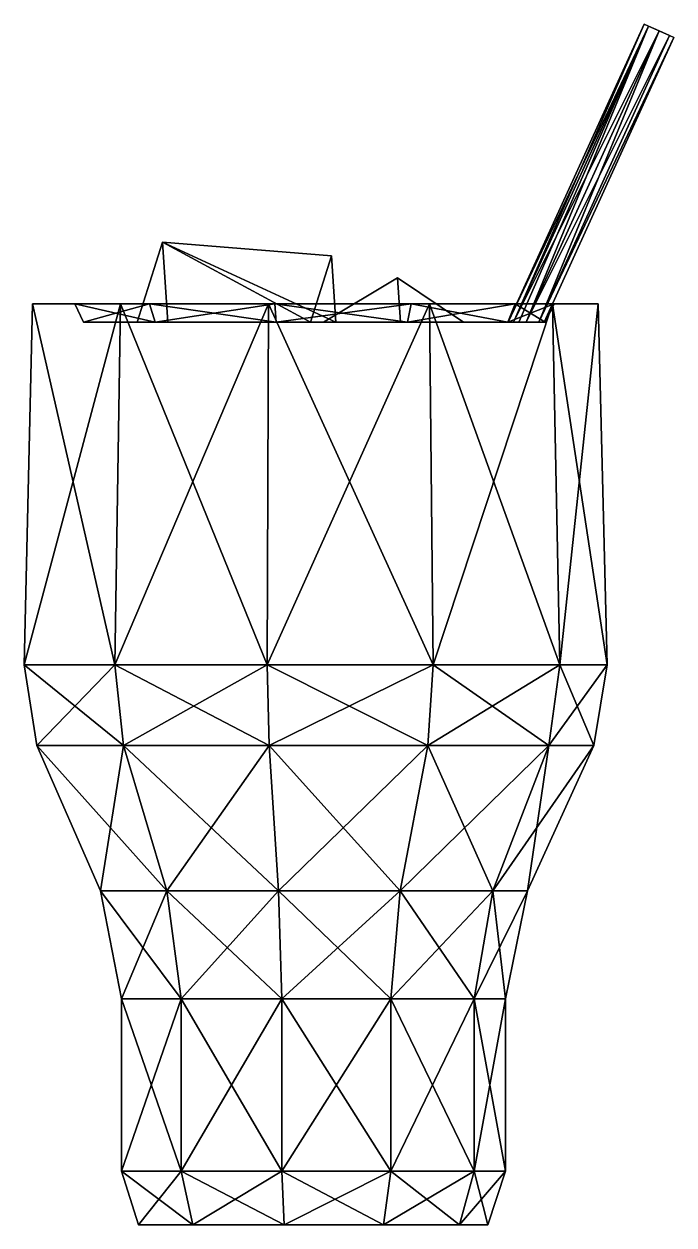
# Model space of a CAD drawing. Extents: x -62 to 79, y 0 to 261.
import ezdxf

# ---------------------------------------------------------------- set-up
doc = ezdxf.new("R2010")
doc.units = 0
doc.layers.add('milkshakeStrawberry', color=250, linetype='CONTINUOUS')

msp = doc.modelspace()

# ---------------------------------------------------------------- meshes
at = {"layer": 'milkshakeStrawberry'}
mesh = msp.add_polyface(dxfattribs=at)
corners = [(78.153797, 258.778042, 2.51722), (79.102697, 258.345906), (78.153797, 258.778042, -2.51722), (75.862948, 259.82131, -3.559886), (73.5721, 260.864578, -2.51722), (72.6232, 261.296714), (73.5721, 260.864578, 2.51722), (75.862948, 259.82131, 3.559886), (49.792652, 196.501555, -2.51722), (50.938351, 196.501555), (43.115034, 196.501555), (44.260733, 196.501555, -2.517219), (47.026692, 196.501555, -3.559886), (47.026693, 196.501555, 3.559886), (44.260733, 196.501555, 2.51722), (49.792653, 196.501555, 2.51722), (54.345083, 122.105781, 34.925455), (45.441454, 196.501555, -2.962309), (19.123212, 206.176242, 1.706125), (4.757005, 210.931088, -12.38948), (-31.894748, 213.896158, -19.255412), (3.032329, 196.501556, 12.856628), (19.744948, 196.501555, -5.79087), (35.764703, 12.105441, 22.984576), (51.921555, 104.552535, 33.367949), (-37.421118, 196.501555, 2.733582), (0.172656, 196.501555, 5.851287), (35.764703, 49.552365, 22.984575), (5.684309, 196.501554, -23.571046), (-30.776896, 196.501554, -32.734635), (32.533333, 0.403277, 20.907902), (39.803916, 72.956693, 25.580418), (33.411284, 196.501556, 15.375998), (51.156142, 196.501555, -0.000011), (53.076711, 200.510277, -0.000011), (62.679554, 200.510277, -0.000011), (64.600122, 122.10578, -0.000008), (61.719269, 104.552534, -0.000007), (47.315005, 72.956692, -0.000005), (42.513584, 49.552364, -0.000004), (42.513584, 12.10544, -0.000002), (38.672446, 0.403276, -0.000002), (43.035284, 196.501554, -27.657109), (44.650969, 200.510276, -28.695447), (52.729395, 200.510276, -33.887136), (54.34508, 122.105778, -34.925471), (51.921552, 104.552533, -33.367963), (39.803914, 72.956691, -25.580428), (35.764701, 49.552363, -22.984582), (35.764701, 12.105439, -22.984581), (32.533331, 0.403275, -20.907904), (21.251027, 196.501553, -46.533273), (22.04886, 200.510275, -48.280284), (26.038025, 200.510275, -57.015337), (26.835858, 122.105777, -58.762345), (25.639109, 104.552532, -56.141828), (19.655361, 72.95669, -43.039246), (17.660779, 49.552362, -38.671719), (17.660779, 12.105438, -38.671717), (16.065113, 0.403275, -35.177695), (-7.28028, 196.501553, -50.635455), (-7.553606, 200.510275, -52.536475), (-8.920233, 200.510274, -62.041574), (-9.193559, 122.105777, -63.942591), (-8.783571, 104.552531, -61.09106), (-6.733629, 72.95669, -46.833409), (-6.050316, 49.552362, -42.080858), (-6.050316, 12.105438, -42.080857), (-5.503665, 0.403274, -38.278816), (-33.500151, 196.501554, -38.66124), (-34.757856, 200.510275, -40.112709), (-41.046381, 200.510275, -47.370053), (-42.304086, 122.105778, -48.821518), (-40.417528, 104.552532, -46.644314), (-30.984741, 72.95669, -35.758297), (-27.840478, 49.552363, -32.129624), (-27.840478, 12.105439, -32.129622), (-25.325068, 0.403275, -29.226684), (-49.08396, 196.501555, -14.412357), (-50.926732, 200.510276, -14.953444), (-60.140592, 200.510276, -17.658877), (-61.983364, 122.105779, -18.19996), (-59.219206, 104.552533, -17.388329), (-45.398415, 72.956691, -13.330178), (-40.791485, 49.552364, -11.977461), (-40.791485, 12.105439, -11.977459), (-37.105941, 0.403276, -10.895286), (-49.083958, 196.501556, 14.412345), (-50.92673, 200.510278, 14.953431), (-60.140591, 200.510278, 17.658865), (-61.983363, 122.10578, 18.199955), (-59.219205, 104.552535, 17.388326), (-45.398414, 72.956692, 13.330176), (-40.791484, 49.552365, 11.97746), (-40.791484, 12.10544, 11.977462), (-37.10594, 0.403277, 10.895289), (-33.500147, 196.501557, 38.661226), (-34.757852, 200.510279, 40.112695), (-41.046376, 200.510279, 47.370039), (-42.304081, 122.105782, 48.821512), (-40.417524, 104.552536, 46.644309), (-30.984737, 72.956693, 35.758293), (-27.840475, 49.552365, 32.129622), (-27.840475, 12.105441, 32.129623), (-25.325065, 0.403277, 29.226686), (-7.280276, 196.501557, 50.635438), (-7.553601, 200.510279, 52.536458), (-8.920228, 200.51028, 62.041558), (-9.193553, 122.105782, 63.942581), (-8.783565, 104.552537, 61.091052), (-6.733625, 72.956694, 46.833404), (-6.050312, 49.552366, 42.080855), (-6.050312, 12.105442, 42.080856), (-5.503661, 0.403278, 38.278817), (21.251032, 196.501557, 46.533254), (22.048865, 200.510279, 48.280265), (26.03803, 200.51028, 57.015318), (26.835863, 122.105782, 58.762332), (25.639114, 104.552536, 56.141817), (19.655365, 72.956694, 43.039238), (17.660783, 49.552366, 38.671713), (17.660783, 12.105442, 38.671715), (16.065116, 0.403278, 35.177694), (43.035287, 196.501556, 27.657088), (44.650972, 200.510278, 28.695426), (52.729398, 200.510279, 33.887114)]
mesh.append_faces([[corners[k] for k in face] for face in [(1, 2, 8), (25, 96, 87), (1, 0, 2), (8, 2, 3), (0, 6, 4), (12, 3, 4), (0, 7, 6), (6, 5, 4), (11, 4, 5), (4, 3, 2), (10, 5, 6), (4, 11, 17), (14, 6, 7), (15, 0, 1), (13, 7, 0), (18, 22, 32), (20, 19, 26), (21, 18, 32), (77, 50, 59), (22, 18, 21), (28, 19, 20), (26, 19, 28), (20, 25, 29), (42, 43, 34), (43, 44, 35), (44, 45, 36), (45, 46, 37), (46, 47, 38), (47, 48, 39), (48, 49, 40), (49, 50, 41), (51, 52, 43), (52, 53, 44), (53, 54, 45), (54, 55, 46), (55, 56, 47), (56, 57, 48), (57, 58, 49), (58, 59, 50), (60, 61, 52), (61, 62, 53), (62, 63, 54), (63, 64, 55), (64, 65, 56), (65, 66, 57), (66, 67, 58), (67, 68, 59), (69, 70, 61), (70, 71, 62), (71, 72, 63), (72, 73, 64), (73, 74, 65), (74, 75, 66), (75, 76, 67), (76, 77, 68), (78, 79, 70), (79, 80, 71), (80, 81, 72), (81, 82, 73), (82, 83, 74), (83, 84, 75), (84, 85, 76), (85, 86, 77), (87, 88, 79), (88, 89, 80), (89, 90, 81), (90, 91, 82), (91, 92, 83), (92, 93, 84), (93, 94, 85), (94, 95, 86), (96, 97, 88), (97, 98, 89), (98, 99, 90), (99, 100, 91), (100, 101, 92), (101, 102, 93), (102, 103, 94), (103, 104, 95), (105, 106, 97), (106, 107, 98), (107, 108, 99), (108, 109, 100), (109, 110, 101), (110, 111, 102), (111, 112, 103), (112, 113, 104), (114, 115, 106), (115, 116, 107), (116, 117, 108), (117, 118, 109), (118, 119, 110), (119, 120, 111), (120, 121, 112), (121, 122, 113), (123, 124, 115), (124, 125, 116), (125, 16, 117), (16, 24, 118), (24, 31, 119), (31, 27, 120), (27, 23, 121), (23, 30, 122), (33, 34, 124), (34, 35, 125), (35, 36, 16), (36, 37, 24), (37, 38, 31), (38, 39, 27), (39, 40, 23), (40, 41, 30), (33, 123, 15), (86, 95, 122), (95, 104, 113), (30, 41, 50), (26, 14, 123), (78, 69, 29), (77, 86, 30), (60, 51, 28), (28, 51, 42), (123, 13, 15), (114, 105, 26), (26, 105, 96), (8, 42, 33), (123, 14, 13), (42, 8, 12), (69, 60, 29), (10, 14, 26), (28, 11, 10), (42, 12, 17), (42, 17, 11), (1, 8, 9), (25, 87, 78), (8, 3, 12), (0, 4, 2), (12, 4, 17), (11, 5, 10), (10, 6, 14), (14, 7, 13), (15, 1, 9), (13, 0, 15), (20, 26, 25), (77, 59, 68), (28, 20, 29), (42, 34, 33), (43, 35, 34), (44, 36, 35), (45, 37, 36), (46, 38, 37), (47, 39, 38), (48, 40, 39), (49, 41, 40), (51, 43, 42), (52, 44, 43), (53, 45, 44), (54, 46, 45), (55, 47, 46), (56, 48, 47), (57, 49, 48), (58, 50, 49), (60, 52, 51), (61, 53, 52), (62, 54, 53), (63, 55, 54), (64, 56, 55), (65, 57, 56), (66, 58, 57), (67, 59, 58), (69, 61, 60), (70, 62, 61), (71, 63, 62), (72, 64, 63), (73, 65, 64), (74, 66, 65), (75, 67, 66), (76, 68, 67), (78, 70, 69), (79, 71, 70), (80, 72, 71), (81, 73, 72), (82, 74, 73), (83, 75, 74), (84, 76, 75), (85, 77, 76), (87, 79, 78), (88, 80, 79), (89, 81, 80), (90, 82, 81), (91, 83, 82), (92, 84, 83), (93, 85, 84), (94, 86, 85), (96, 88, 87), (97, 89, 88), (98, 90, 89), (99, 91, 90), (100, 92, 91), (101, 93, 92), (102, 94, 93), (103, 95, 94), (105, 97, 96), (106, 98, 97), (107, 99, 98), (108, 100, 99), (109, 101, 100), (110, 102, 101), (111, 103, 102), (112, 104, 103), (114, 106, 105), (115, 107, 106), (116, 108, 107), (117, 109, 108), (118, 110, 109), (119, 111, 110), (120, 112, 111), (121, 113, 112), (123, 115, 114), (124, 116, 115), (125, 117, 116), (16, 118, 117), (24, 119, 118), (31, 120, 119), (27, 121, 120), (23, 122, 121), (33, 124, 123), (34, 125, 124), (35, 16, 125), (36, 24, 16), (37, 31, 24), (38, 27, 31), (39, 23, 27), (40, 30, 23), (33, 15, 9), (86, 122, 30), (95, 113, 122), (26, 123, 114), (78, 29, 25), (77, 30, 50), (60, 28, 29), (28, 42, 11), (26, 96, 25), (8, 33, 9), (28, 10, 26)]])

doc.saveas('drawing.dxf')
